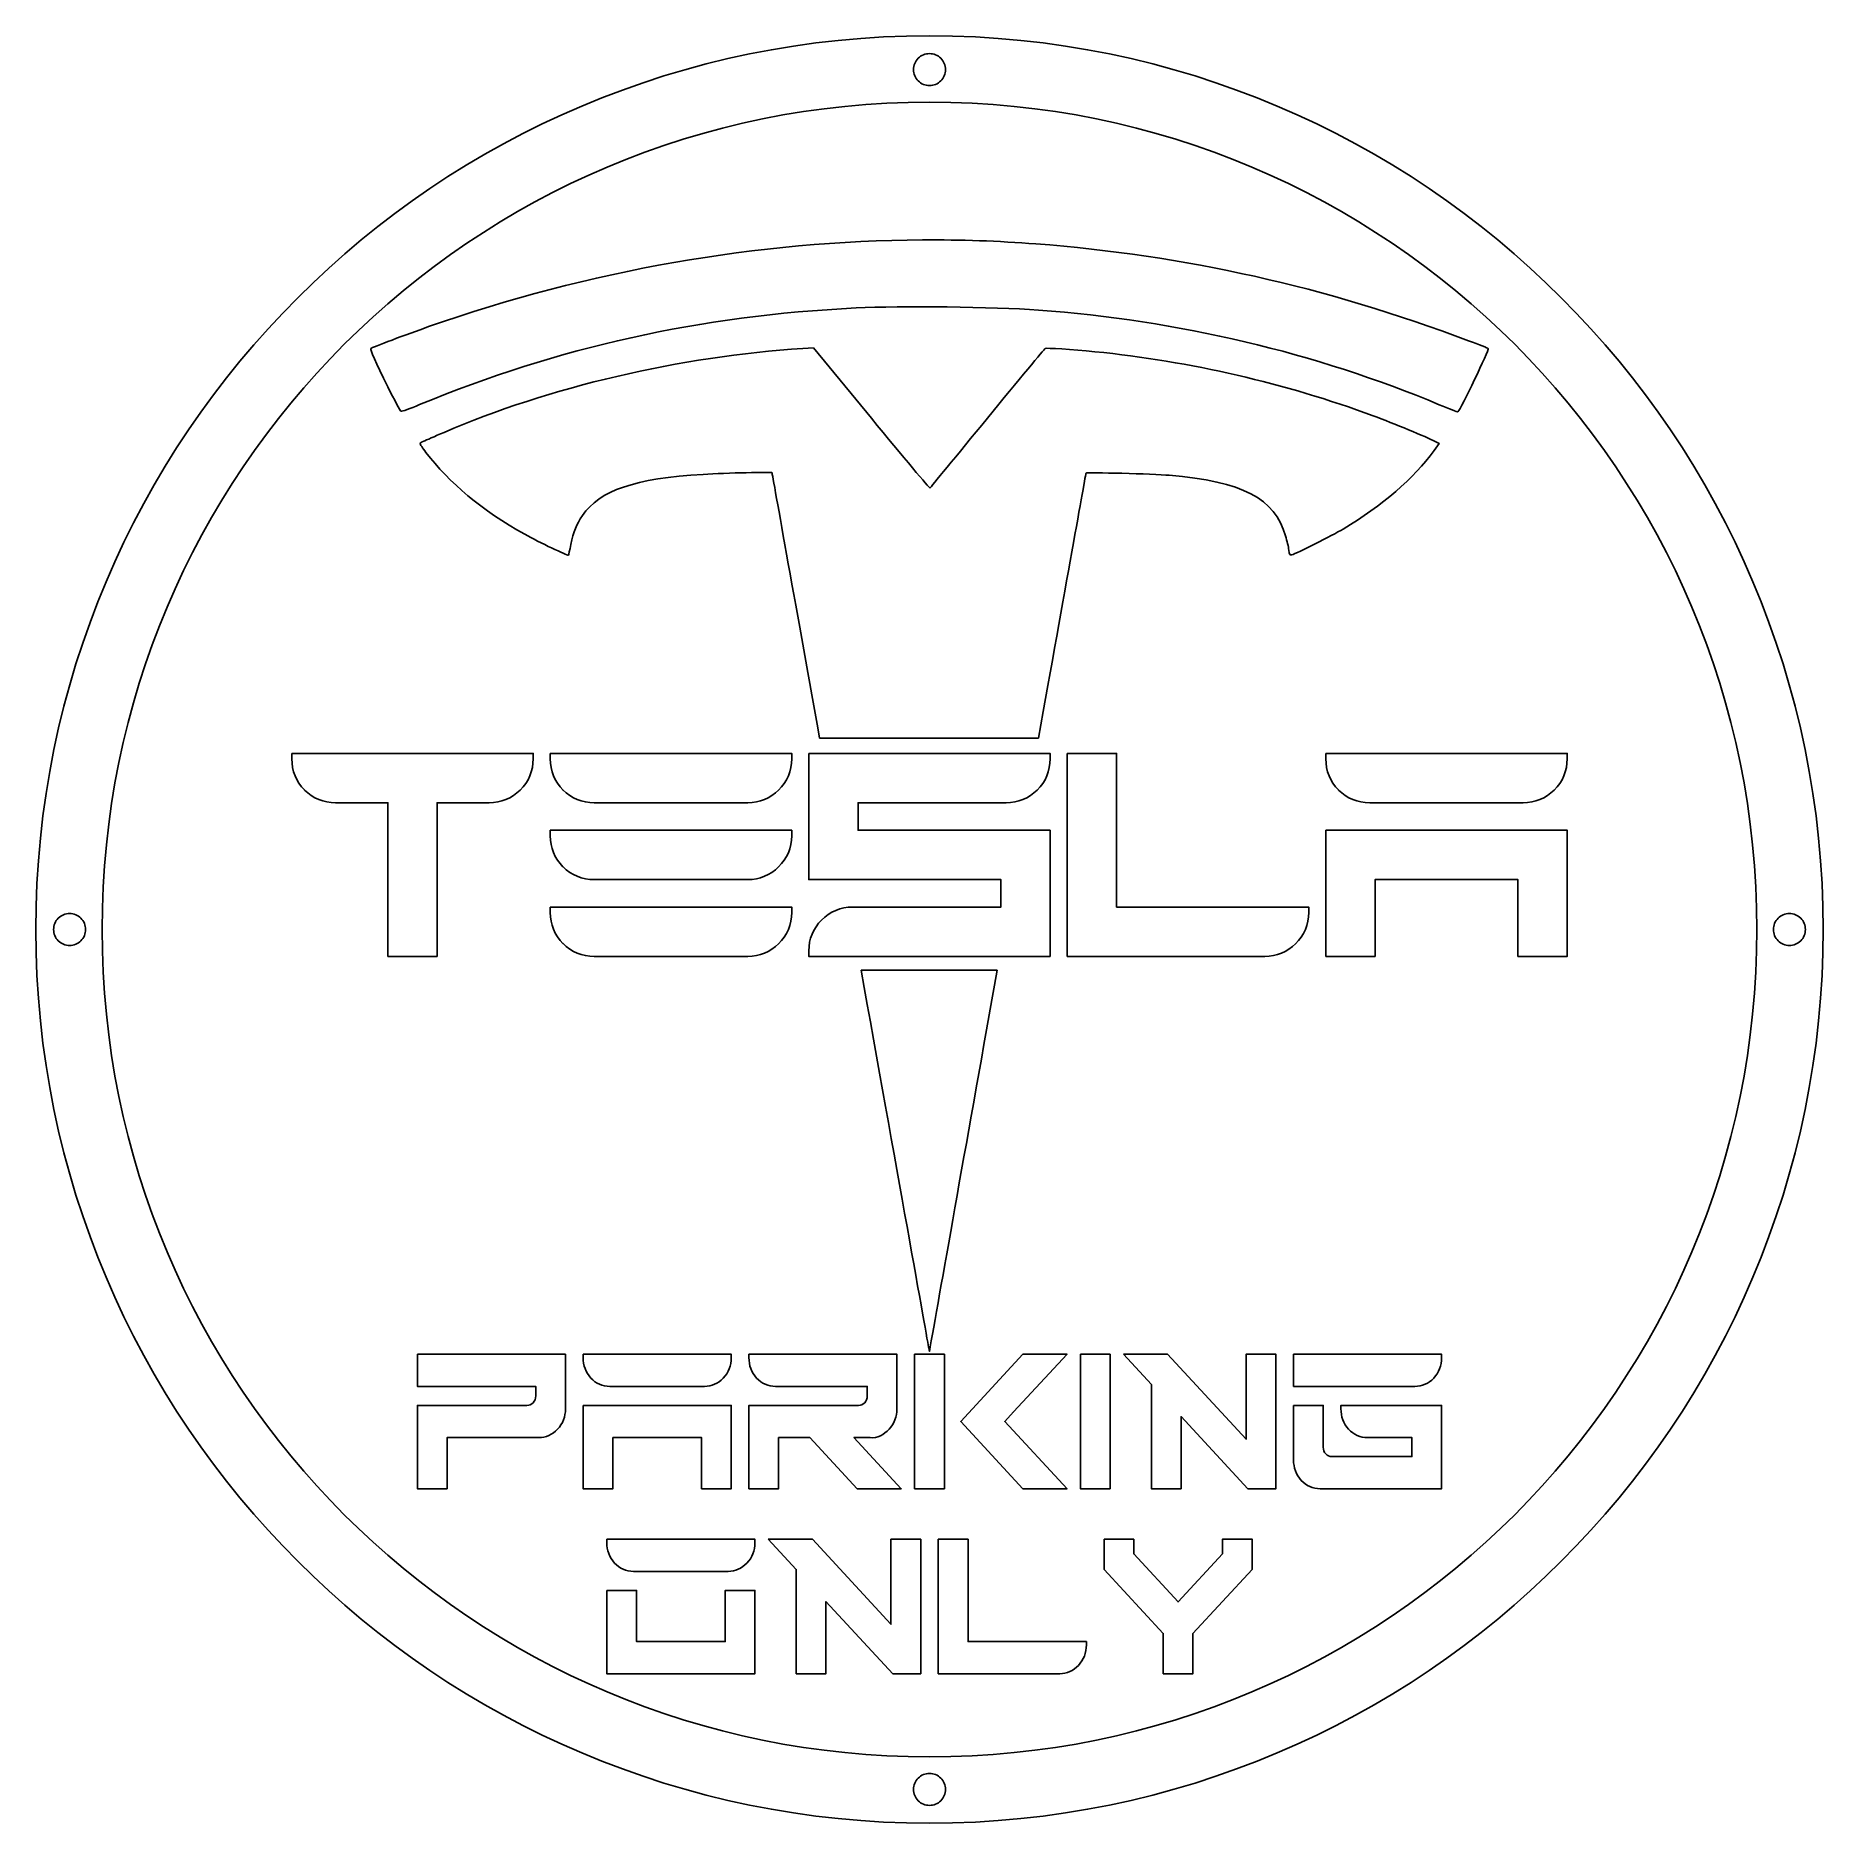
# Model space of a CAD drawing. Extents: x 10 to 290, y 10 to 290.
import ezdxf

# ---------------------------------------------------------------- set-up
doc = ezdxf.new("R2010")
doc.units = 0
doc.layers.add('Ebene_1', color=7, linetype='CONTINUOUS')

msp = doc.modelspace()

# ---------------------------------------------------------------- linework, layer by layer
at = {"layer": 'Ebene_1', "color": 7}
for points in [[(150.15039, 289.509766)], [(150.15039, 279.119141)], [(149.078437, 257.53038)], [(212.233433, 165.057604), (212.233433, 145.299419), (213.085028, 145.299419), (219.951689, 145.299419), (219.951689, 157.334437), (242.318559, 157.334437), (242.318559, 145.299419), (250.036815, 145.299419), (250.036815, 165.057604)], [(147.823758, 82.965438), (147.823758, 61.911349), (148.295899, 61.911349), (152.476908, 61.911349), (152.476908, 82.965438)], [(164.793082, 82.965438), (155.047841, 72.439394), (164.793082, 61.911349), (164.988572, 61.911349), (171.692574, 61.911349), (161.943654, 72.441387), (163.30289, 73.93145), (163.3287, 73.93145), (171.692555, 82.965438)], [(173.789522, 82.965438), (173.789522, 61.911349), (174.261662, 61.911349), (178.442662, 61.911349), (178.442662, 82.965438)], [(180.53963, 82.965438), (184.91613, 78.23629), (184.91613, 61.911349), (185.388268, 61.911349), (189.571118, 61.911349), (189.571118, 73.210325), (200.030089, 61.911349), (204.408434, 61.911349), (204.408434, 82.965438), (199.753445, 82.965438), (199.753445, 69.662461), (187.439118, 82.965438)], [(95.894077, 74.951386), (95.894077, 61.911349), (96.366217, 61.911349), (100.547227, 61.911349), (100.547227, 69.925421), (114.440267, 69.925421), (114.440267, 61.911349), (119.093407, 61.911349), (119.093407, 74.951386)], [(124.901078, 53.988928), (129.277578, 49.261772), (129.277578, 32.936831), (129.749718, 32.936831), (133.930718, 32.936831), (133.930718, 44.235807), (144.391539, 32.936831), (148.768039, 32.936831), (148.768039, 53.988928), (144.114899, 53.988928), (144.114899, 40.687943), (131.800561, 53.988928)], [(177.498391, 53.988928), (177.498391, 49.261772), (186.771486, 39.245691), (186.771486, 32.936831), (187.243624, 32.936831), (191.42463, 32.936831), (191.42463, 39.245691), (200.697722, 49.261772), (200.697722, 53.988928), (196.044578, 53.988928), (196.044578, 51.688099), (189.098979, 44.18401), (182.151539, 51.688099), (182.151539, 53.988928)], [(99.602946, 45.976868), (99.602946, 32.936831), (100.075086, 32.936831), (122.802276, 32.936831), (122.802276, 45.976868), (118.149126, 45.976868), (118.149126, 37.964798), (104.256086, 37.964798), (104.256086, 45.976868)]]:
    msp.add_lwpolyline(points, close=True, dxfattribs=at)
for points in [[(131.990506, 240.625213), (130.301766, 240.521397)], [(141.053439, 229.581117), (131.990506, 240.625213)], [(229.186143, 224.518811), (229.999881, 225.636744), (229.368853, 225.958714)], [(132.929665, 179.470885), (167.229023, 179.470885)], [(50.262207, 177.092647), (50.262207, 176.241027)], [(88.070726, 176.240801), (88.070726, 177.092421), (50.262207, 177.092647)], [(90.752558, 177.092647), (90.752558, 176.241027)], [(128.561102, 176.240801), (128.561102, 177.092421), (90.752558, 177.092647)], [(131.24782, 177.092647), (131.24782, 157.334437), (161.332946, 157.334437), (161.332946, 153.022586), (138.114481, 153.022586)], [(169.051202, 176.241027), (169.051202, 177.092647), (131.24782, 177.092647)], [(171.738171, 177.092647), (171.738171, 145.299419), (172.589766, 145.299419), (202.674892, 145.299419)], [(209.546464, 152.170966), (209.546464, 153.022586), (179.461338, 153.022586), (179.461338, 177.092647), (171.738171, 177.092647)], [(212.233433, 177.092647), (212.233433, 176.241027)], [(250.037065, 176.240801), (250.037065, 177.092421), (212.233433, 177.092647)], [(52.239489, 171.366333), (52.244501, 171.361321), (52.249513, 171.356309)], [(92.734751, 171.366333), (92.739763, 171.361321), (92.744775, 171.356309)], [(214.210715, 171.366333), (214.215727, 171.361321), (214.220739, 171.356309)], [(57.129093, 169.369229), (65.30254, 169.369229), (65.30254, 145.299194), (66.154135, 145.299194), (73.025707, 145.299194), (73.025707, 169.369229), (81.199154, 169.369229)], [(97.624381, 169.369229), (121.694441, 169.369229)], [(131.24782, 146.151014), (131.24782, 145.299419), (132.099415, 145.299419), (169.051202, 145.299419), (169.051202, 165.057604), (138.966076, 165.057604), (138.966076, 169.369455), (162.184541, 169.369455)], [(219.100345, 169.369229), (243.170405, 169.369229)], [(90.752558, 165.057604), (90.752558, 164.206009)], [(128.561102, 164.205909), (128.561102, 165.057504), (90.752558, 165.057604)], [(92.734751, 159.331315), (92.739763, 159.326303), (92.744775, 159.326303)], [(97.624381, 157.334337), (121.694441, 157.334337)], [(90.752558, 153.022586), (90.752558, 152.170966)], [(128.561102, 152.170841), (128.561102, 153.022461), (90.752558, 153.022586)], [(92.734751, 147.296272), (92.739763, 147.29126), (92.744775, 147.29126)], [(97.624381, 145.299294), (121.694441, 145.299294)], [(160.755533, 143.161071), (139.433834, 143.161071)], [(150.035432, 83.973986), (150.142122, 83.411056), (150.269526, 84.134996)], [(69.928313, 82.965438), (69.928313, 77.937471), (88.474494, 77.937471), (88.474494, 76.445424)], [(93.129489, 74.441413), (93.129489, 82.965438), (69.928313, 82.965438)], [(119.093642, 82.455514), (119.093642, 82.965487), (95.894077, 82.965438)], [(95.894077, 82.965438), (95.894077, 82.455475)], [(121.858005, 82.965438), (121.858005, 82.455475)], [(145.059455, 74.441403), (145.059455, 82.965428), (121.858005, 82.965438)], [(207.173025, 82.965438), (207.173025, 77.937471), (207.645164, 77.937471), (226.191348, 77.937471)], [(230.372354, 82.455475), (230.372354, 82.965438), (207.173025, 82.965438)], [(97.100248, 79.250239), (97.102211, 79.248276), (97.104173, 79.246314)], [(123.064166, 79.250239), (123.068092, 79.248276), (123.070054, 79.246314)], [(100.075331, 77.93752), (114.912643, 77.93752)], [(126.041203, 77.93752), (140.406393, 77.93752), (140.406393, 76.445464)], [(87.093127, 74.951386), (69.928313, 74.951386), (69.928313, 61.911349), (70.400454, 61.911349), (74.581463, 61.911349), (74.581463, 69.925421), (88.946634, 69.925421)], [(139.023162, 74.951425), (121.858358, 74.951425), (121.858358, 61.911398), (122.330499, 61.911398), (126.513343, 61.911398), (126.513343, 69.92546), (131.408089, 69.92546), (138.827672, 61.911398), (145.727164, 61.911398), (138.307581, 69.92546), (140.878524, 69.92546), (140.81758, 69.929385)], [(211.826272, 68.4315), (211.826272, 74.951523), (207.173025, 74.951386)], [(207.173025, 74.951386), (207.173025, 66.429343)], [(211.354073, 61.911408), (230.372395, 61.911408), (230.372395, 74.951435), (214.590802, 74.951435), (214.590802, 74.441472)], [(215.796968, 71.238238), (215.800697, 71.234312), (215.802562, 71.23235)], [(218.773714, 69.925558), (225.719311, 69.925558), (225.719311, 66.939453), (213.20949, 66.939453)], [(208.379191, 63.224117), (208.381056, 63.222154), (208.382921, 63.220192)], [(122.802511, 53.479034), (122.802511, 53.988996), (99.602946, 53.988928)], [(99.602946, 53.988928), (99.602946, 53.478965)], [(151.532627, 53.988928), (151.532627, 32.936831), (152.004768, 32.936831), (170.552803, 32.936831)], [(174.733803, 37.454825), (174.733803, 37.964798), (156.187622, 37.964798), (156.187622, 53.988928), (151.532627, 53.988928)], [(100.809107, 50.275731), (100.81107, 50.273768), (100.813033, 50.271805)], [(103.784181, 48.963021), (118.621502, 48.963021)]]:
    msp.add_lwpolyline(points, dxfattribs=at)
for points in [[(150.15039, 289.509766), (72.892066, 289.509766), (10.150393, 226.768085), (10.150391, 149.50977)], [(290.15039, 149.50977), (290.15039, 226.768089), (227.40872, 289.509771), (150.15039, 289.509766)], [(147.64993, 284.207006), (147.64993, 284.870047), (147.913322, 285.505932), (148.382163, 285.974773)], [(148.382163, 285.974773), (148.851004, 286.443614), (149.486889, 286.707006), (150.14993, 286.707006)], [(150.14993, 286.707006), (150.812971, 286.707006), (151.448856, 286.443614), (151.917697, 285.974773)], [(151.917697, 285.974773), (152.386538, 285.505932), (152.64993, 284.870047), (152.64993, 284.207006)], [(148.382163, 282.439239), (147.913322, 282.90808), (147.64993, 283.543965), (147.64993, 284.207006)], [(152.64993, 284.207006), (152.64993, 283.543965), (152.386538, 282.90808), (151.917697, 282.439239)], [(150.14993, 281.707006), (149.486889, 281.707006), (148.851004, 281.970398), (148.382163, 282.439239)], [(151.917697, 282.439239), (151.448856, 281.970398), (150.812971, 281.707006), (150.14993, 281.707006)], [(20.539062, 149.50977), (20.539065, 221.152912), (78.507238, 279.119141), (150.15039, 279.119141)], [(150.15039, 279.119141), (221.79355, 279.119146), (279.75976, 221.152916), (279.75977, 149.50977)], [(149.078437, 257.53038), (123.278355, 257.386297), (96.790056, 252.762283), (71.688575, 243.940455)], [(166.804356, 256.911168), (160.94922, 257.358604), (155.032331, 257.563665), (149.078437, 257.53038)], [(234.579234, 241.742127), (212.172411, 250.200099), (190.16053, 255.12652), (166.804356, 256.911168)], [(70.27438, 231.72327), (91.832793, 240.69736), (114.264705, 245.666423), (138.646766, 246.868596)], [(138.646766, 246.868596), (145.682479, 247.215508), (160.212388, 247.049166), (167.20631, 246.541697)], [(167.20631, 246.541697), (188.975246, 244.962675), (210.795447, 239.808224), (230.000894, 231.708453)], [(71.688575, 243.940455), (68.393045, 242.782289), (62.771274, 240.658038), (62.631607, 240.518535)], [(237.676282, 240.533366), (237.641774, 240.568144), (236.24748, 241.112455), (234.579234, 241.742127)], [(62.631607, 240.518535), (62.495328, 240.382248), (63.387023, 238.374885), (65.301983, 234.511173)], [(130.301766, 240.521397), (111.388656, 239.357337), (90.314384, 234.426284), (74.101197, 227.372909)], [(168.262023, 240.523365), (168.170942, 240.466928), (164.105903, 235.558043), (159.228713, 229.61469)], [(176.051011, 240.020727), (172.50794, 240.378731), (168.451989, 240.640687), (168.262023, 240.523365)], [(219.62842, 229.981093), (205.998394, 235.053632), (190.992443, 238.510333), (176.051011, 240.020727)], [(232.925053, 230.615215), (233.379041, 230.997342), (237.859524, 240.350079), (237.676282, 240.533366)], [(65.301983, 234.511173), (66.325481, 232.446024), (67.255981, 230.721014), (67.368923, 230.677439)], [(67.368923, 230.677439), (67.481968, 230.634121), (68.789064, 231.105004), (70.27438, 231.72327)], [(159.228713, 229.61469), (154.351582, 223.671281), (150.306338, 218.747559), (150.238873, 218.673411)], [(229.368853, 225.958714), (228.01937, 226.647174), (222.845203, 228.783921), (219.62842, 229.981093)], [(230.000894, 231.708453), (231.548621, 231.055695), (232.864119, 230.563976), (232.925053, 230.615215)], [(74.101197, 227.372909), (72.686095, 226.757278), (71.256817, 226.141323), (70.925174, 226.004094)], [(150.238873, 218.673411), (150.171628, 218.599163), (146.037986, 223.507259), (141.053439, 229.581117)], [(70.925174, 226.004094), (70.593567, 225.866933), (70.321739, 225.697414), (70.321739, 225.627874)], [(70.321739, 225.627874), (70.321739, 225.558283), (70.750677, 224.932879), (71.274775, 224.237375)], [(71.274775, 224.237375), (74.842099, 219.503164), (80.086303, 215.160732), (86.765801, 211.410794)], [(214.935526, 212.236404), (221.07117, 215.90309), (226.025764, 220.173687), (229.186143, 224.518811)], [(114.704138, 220.805567), (118.308076, 221.020533), (125.477503, 221.201944), (125.477503, 221.078093)], [(95.796101, 214.367606), (98.462255, 218.28742), (103.978943, 220.166), (114.704138, 220.805567)], [(125.477503, 221.078093), (125.477503, 221.052021), (129.80744, 196.912702), (132.929665, 179.470885)], [(167.229023, 179.470885), (171.247344, 201.986938), (174.642137, 220.976279), (174.668369, 221.005025)], [(174.668369, 221.005025), (174.79897, 221.148063), (185.206712, 220.87574), (187.709216, 220.663364)], [(187.709216, 220.663364), (199.202209, 219.687983), (204.230116, 217.067113), (205.931858, 211.165867)], [(93.97405, 209.792193), (94.403038, 211.892161), (94.813113, 212.922392), (95.796101, 214.367606)], [(86.765801, 211.410794), (88.998938, 210.157066), (93.456392, 208.039878), (93.586921, 208.170606)], [(205.931858, 211.165867), (206.148014, 210.416522), (206.37621, 209.421221), (206.439439, 208.953725)], [(206.900666, 208.204161), (207.662278, 208.425093), (213.248069, 211.227999), (214.935526, 212.236404)], [(93.586921, 208.170606), (93.625961, 208.209418), (93.79978, 208.938926), (93.97405, 209.792193)], [(206.439439, 208.953725), (206.544171, 208.181322), (206.586181, 208.113038), (206.900666, 208.204161)], [(50.262207, 176.241027), (50.262207, 174.381746), (50.941774, 172.69908), (52.239489, 171.366333)], [(86.024908, 171.351423), (87.364271, 172.655528), (88.070726, 174.348594), (88.070726, 176.240801)], [(90.752558, 176.241027), (90.752558, 174.381746), (91.437036, 172.69908), (92.734751, 171.366333)], [(126.515284, 171.351423), (127.854647, 172.655528), (128.561102, 174.348594), (128.561102, 176.240801)], [(167.010296, 171.351648), (168.349658, 172.655753), (169.051202, 174.348819), (169.051202, 176.241027)], [(212.233433, 176.241027), (212.233433, 174.381746), (212.913, 172.69908), (214.210715, 171.366333)], [(247.99616, 171.351423), (249.335522, 172.655528), (250.037065, 174.348594), (250.037065, 176.240801)], [(52.249513, 171.356309), (53.555622, 170.050199), (55.242148, 169.369229), (57.129093, 169.369229)], [(81.199154, 169.369229), (83.030895, 169.369229), (84.694842, 170.056339), (86.024908, 171.351423)], [(92.744775, 171.356309), (94.050884, 170.050199), (95.73741, 169.369229), (97.624381, 169.369229)], [(121.694441, 169.369229), (123.526182, 169.369229), (125.185218, 170.056339), (126.515284, 171.351423)], [(162.184541, 169.369455), (164.016282, 169.369455), (165.68023, 170.056564), (167.010296, 171.351648)], [(214.220739, 171.356309), (215.526848, 170.050199), (217.213399, 169.369229), (219.100345, 169.369229)], [(243.170405, 169.369229), (245.002171, 169.369229), (246.666069, 170.056339), (247.99616, 171.351423)], [(90.752558, 164.206009), (90.752558, 162.346729), (91.437036, 160.664062), (92.734751, 159.331315)], [(126.515284, 159.31653), (127.854647, 160.620635), (128.561102, 162.313701), (128.561102, 164.205909)], [(92.744775, 159.326303), (94.050884, 158.020193), (95.73741, 157.334337), (97.624381, 157.334337)], [(121.694441, 157.334337), (123.526182, 157.334337), (125.185218, 158.021446), (126.515284, 159.31653)], [(12.952014, 149.50867), (12.952014, 150.171711), (13.215406, 150.807596), (13.684247, 151.276437)], [(13.684247, 151.276437), (14.153088, 151.745278), (14.788973, 152.00867), (15.452014, 152.00867)], [(15.452014, 152.00867), (16.115055, 152.00867), (16.75094, 151.745278), (17.219781, 151.276437)], [(17.219781, 151.276437), (17.688622, 150.807596), (17.952014, 150.171711), (17.952014, 149.50867)], [(90.752558, 152.170966), (90.752558, 150.311711), (91.437036, 148.629019), (92.734751, 147.296272)], [(126.515284, 147.281462), (127.854647, 148.585567), (128.561102, 150.278658), (128.561102, 152.170841)], [(138.114481, 153.022586), (136.249838, 153.022586), (134.565843, 152.31751), (133.234875, 150.986567)], [(207.500647, 147.281588), (208.839984, 148.585693), (209.546464, 150.278784), (209.546464, 152.170966)], [(282.34787, 149.50867), (282.34787, 150.171711), (282.611262, 150.807596), (283.080103, 151.276437)], [(283.080103, 151.276437), (283.548944, 151.745278), (284.184829, 152.00867), (284.84787, 152.00867)], [(284.84787, 152.00867), (285.510911, 152.00867), (286.146796, 151.745278), (286.615637, 151.276437)], [(286.615637, 151.276437), (287.084478, 150.807596), (287.34787, 150.171711), (287.34787, 149.50867)], [(10.150391, 149.50977), (10.150391, 72.25144), (72.892064, 9.50977), (150.15039, 9.50977)], [(13.684247, 147.740903), (13.215406, 148.209744), (12.952014, 148.845629), (12.952014, 149.50867)], [(17.952014, 149.50867), (17.952014, 148.845629), (17.688622, 148.209744), (17.219781, 147.740903)], [(150.15039, 19.89844), (78.507237, 19.89844), (20.539062, 77.86662), (20.539062, 149.50977)], [(133.234875, 150.986567), (131.931472, 149.683164), (131.24782, 148.010295), (131.24782, 146.151014)], [(150.15039, 9.50977), (227.40872, 9.50976), (290.15039, 72.25144), (290.15039, 149.50977)], [(279.75977, 149.50977), (279.75977, 77.86661), (221.79355, 19.89843), (150.15039, 19.89844)], [(283.080103, 147.740903), (282.611262, 148.209744), (282.34787, 148.845629), (282.34787, 149.50867)], [(287.34787, 149.50867), (287.34787, 148.845629), (287.084478, 148.209744), (286.615637, 147.740903)], [(15.452014, 147.00867), (14.788973, 147.00867), (14.153088, 147.272062), (13.684247, 147.740903)], [(17.219781, 147.740903), (16.75094, 147.272062), (16.115055, 147.00867), (15.452014, 147.00867)], [(92.744775, 147.29126), (94.050884, 145.985126), (95.73741, 145.299294), (97.624381, 145.299294)], [(121.694441, 145.299294), (123.526182, 145.299294), (125.185218, 145.986379), (126.515284, 147.281462)], [(202.674892, 145.299419), (204.506658, 145.299419), (206.170581, 145.986504), (207.500647, 147.281588)], [(284.84787, 147.00867), (284.184829, 147.00867), (283.548944, 147.272062), (283.080103, 147.740903)], [(286.615637, 147.740903), (286.146796, 147.272062), (285.510911, 147.00867), (284.84787, 147.00867)], [(139.433834, 143.161071), (144.61514, 114.239077), (149.913623, 84.616295), (150.035432, 83.973986)], [(150.269526, 84.134996), (151.964358, 93.763381), (156.286658, 118.067794), (160.755533, 143.161071)], [(95.894077, 82.455475), (95.894077, 81.230834), (96.308885, 80.12811), (97.100248, 79.250239)], [(117.850601, 79.240337), (118.666989, 80.098924), (119.093642, 81.209068), (119.093642, 82.455514)], [(121.858005, 82.455475), (121.858005, 81.230834), (122.272813, 80.12811), (123.064166, 79.250239)], [(229.129302, 79.240288), (229.945689, 80.098885), (230.372354, 81.209018), (230.372354, 82.455475)], [(97.104173, 79.246314), (97.900198, 78.386519), (98.924255, 77.93752), (100.075331, 77.93752)], [(114.912643, 77.93752), (116.029234, 77.93752), (117.039346, 78.387138), (117.850601, 79.240337)], [(123.070054, 79.246314), (123.866069, 78.386519), (124.890126, 77.93753), (126.041203, 77.93752)], [(226.191348, 77.937471), (227.307934, 77.937471), (228.318046, 78.387108), (229.129302, 79.240288)], [(88.474494, 76.445424), (88.474494, 76.004708), (88.348799, 75.682796), (88.065073, 75.373692)], [(140.406393, 76.445464), (140.406393, 76.004757), (140.278844, 75.682845), (139.995108, 75.373741)], [(88.065073, 75.373692), (87.778, 75.082449), (87.483676, 74.951386), (87.093127, 74.951386)], [(91.884592, 71.228218), (92.70097, 72.086815), (93.129489, 73.194956), (93.129489, 74.441413)], [(139.995108, 75.373741), (139.708035, 75.082498), (139.413721, 74.951425), (139.023162, 74.951425)], [(143.814558, 71.228208), (144.630946, 72.086805), (145.059455, 73.194947), (145.059455, 74.441403)], [(214.590802, 74.441472), (214.590802, 73.216831), (215.005617, 72.116099), (215.796968, 71.238238)], [(88.946634, 69.925421), (90.063225, 69.925421), (91.073337, 70.375038), (91.884592, 71.228218)], [(140.81758, 69.929385), (141.997725, 69.764161), (143.022146, 70.394843), (143.814558, 71.228208)], [(215.802562, 71.23235), (216.598583, 70.372555), (217.622636, 69.925558), (218.773714, 69.925558)], [(212.215418, 67.355783), (211.950568, 67.661845), (211.826272, 67.986259), (211.826272, 68.4315)], [(213.20949, 66.939453), (212.798855, 66.939453), (212.49784, 67.072018), (212.215418, 67.355783)], [(207.173025, 66.429343), (207.173025, 65.204713), (207.587837, 64.101978), (208.379191, 63.224117)], [(208.382921, 63.220192), (209.178943, 62.360388), (210.202996, 61.911408), (211.354073, 61.911408)], [(99.602946, 53.478965), (99.602946, 52.254324), (100.017764, 51.153582), (100.809107, 50.275731)], [(121.55945, 50.265839), (122.375838, 51.124416), (122.802511, 52.232577), (122.802511, 53.479034)], [(100.813033, 50.271805), (101.609057, 49.412011), (102.633114, 48.963021), (103.784181, 48.963021)], [(118.621502, 48.963021), (119.738083, 48.963021), (120.748195, 49.412629), (121.55945, 50.265839)], [(173.488906, 34.239648), (174.305284, 35.098235), (174.733803, 36.208378), (174.733803, 37.454825)], [(170.552803, 32.936831), (171.669374, 32.936831), (172.677651, 33.386449), (173.488906, 34.239648)], [(148.382163, 16.578917), (148.851004, 17.047758), (149.486889, 17.31115), (150.14993, 17.31115)], [(150.14993, 17.31115), (150.812971, 17.31115), (151.448856, 17.047758), (151.917697, 16.578917)], [(147.64993, 14.81115), (147.64993, 15.474191), (147.913322, 16.110076), (148.382163, 16.578917)], [(148.382163, 13.043383), (147.913322, 13.512224), (147.64993, 14.148109), (147.64993, 14.81115)], [(151.917697, 16.578917), (152.386538, 16.110076), (152.64993, 15.474191), (152.64993, 14.81115)], [(152.64993, 14.81115), (152.64993, 14.148109), (152.386538, 13.512224), (151.917697, 13.043383)], [(150.14993, 12.31115), (149.486889, 12.31115), (148.851004, 12.574542), (148.382163, 13.043383)], [(151.917697, 13.043383), (151.448856, 12.574542), (150.812971, 12.31115), (150.14993, 12.31115)]]:
    msp.add_open_spline(points, degree=3, dxfattribs=at)

doc.saveas('drawing.dxf')
